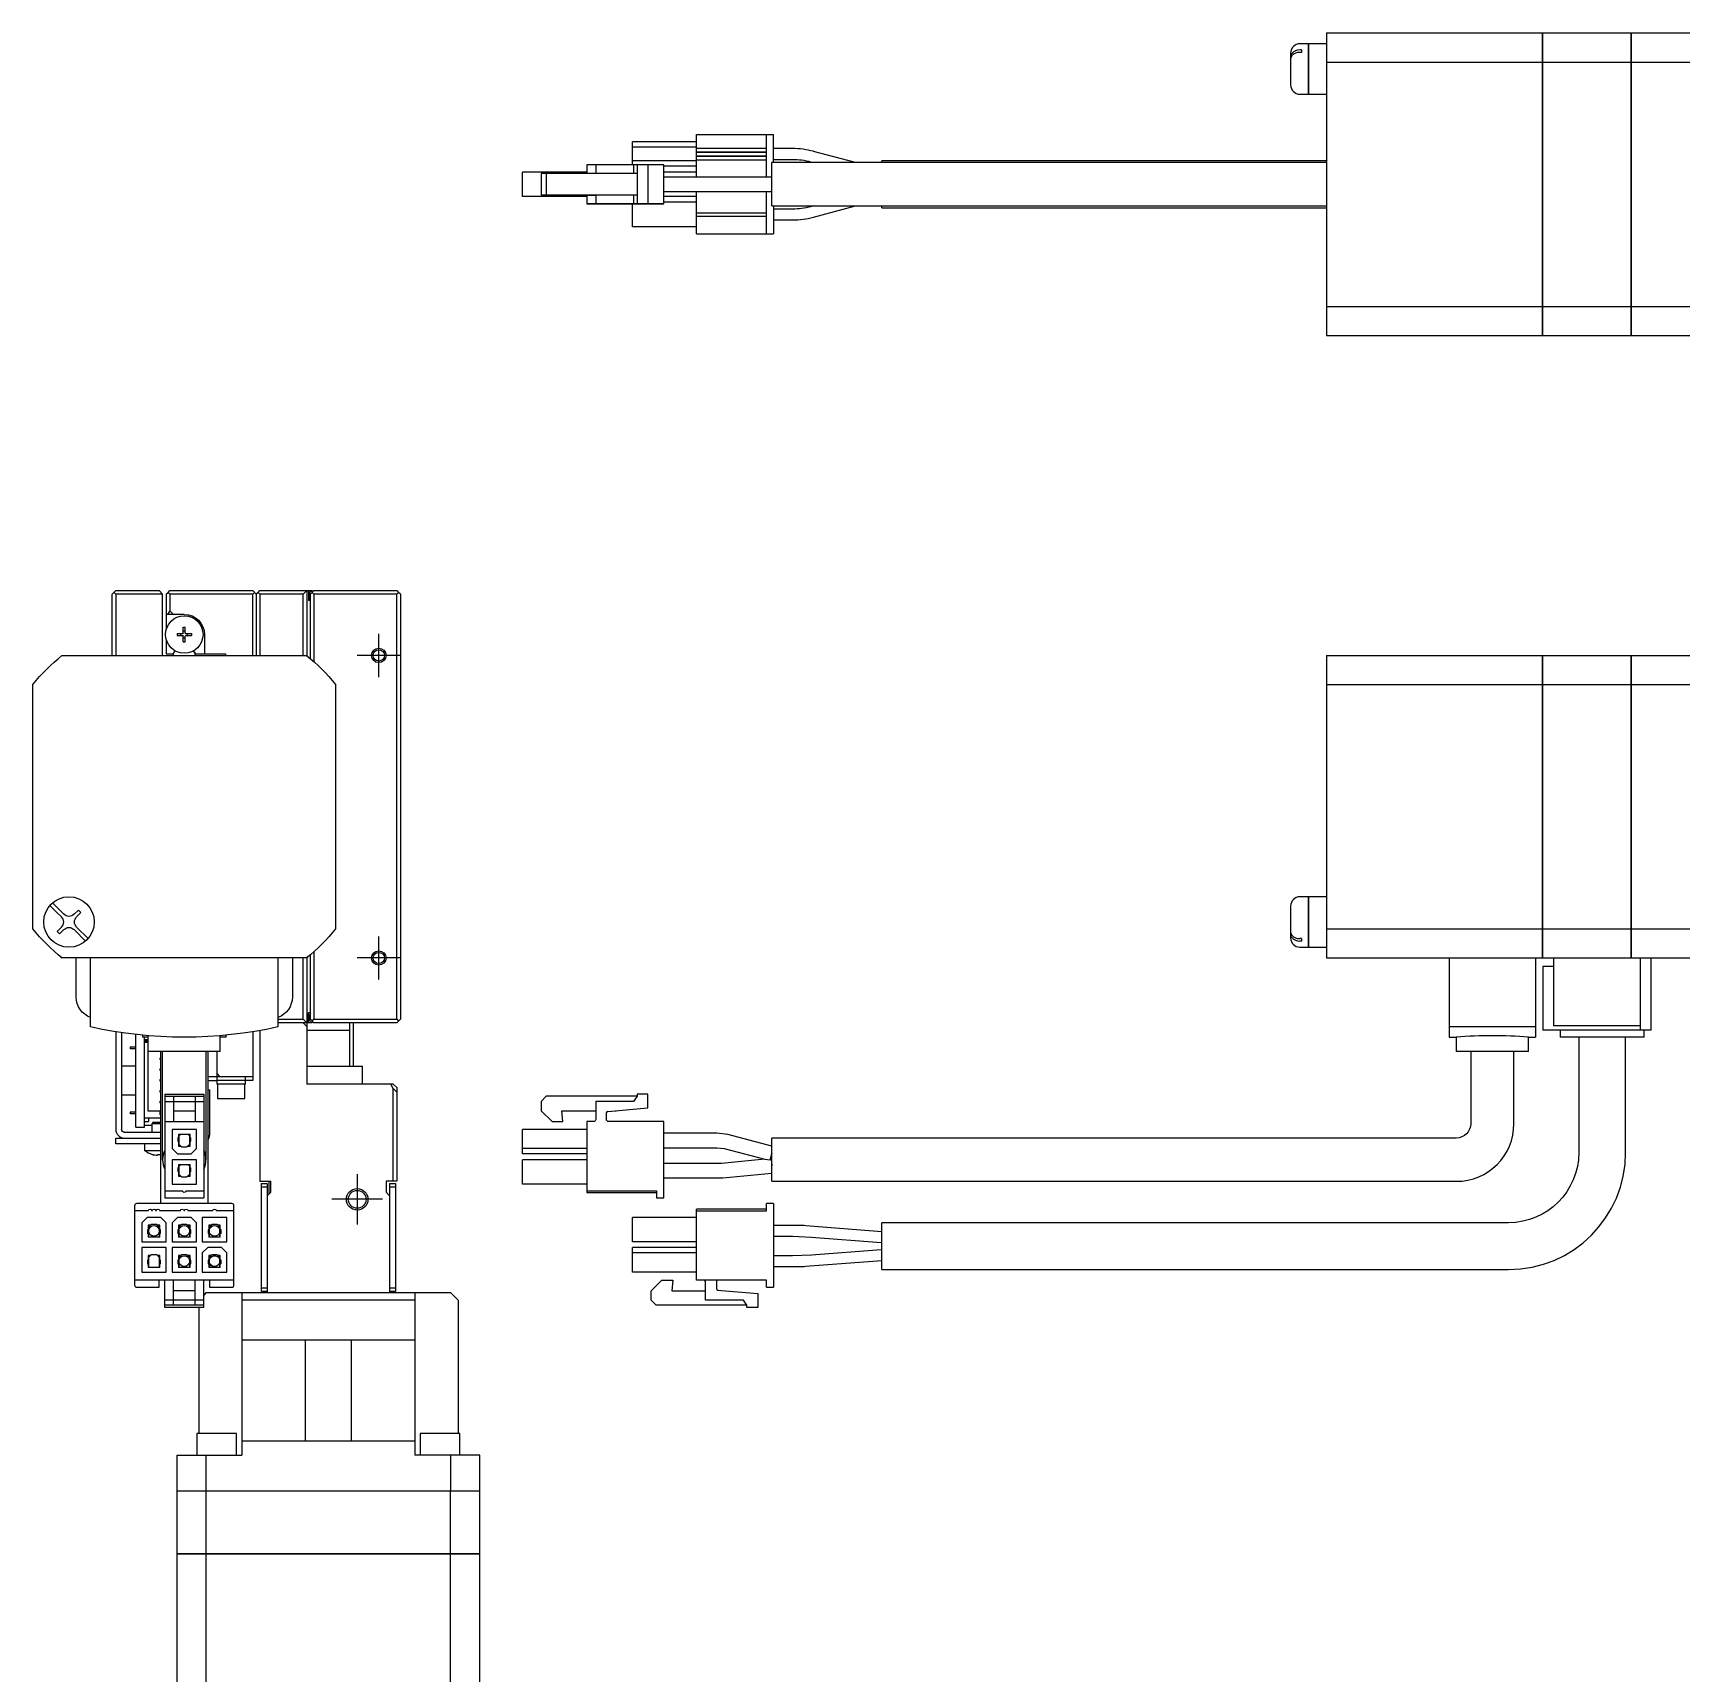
# Model space of a CAD drawing. Extents: x 0 to 840, y -8 to 467.
# Drawn here: x 0 to 228.7, y 238.8 to 466.5 of the extents above; entities that cross this region are included whole.
import ezdxf

# ---------------------------------------------------------------- set-up
doc = ezdxf.new("R2010")
doc.units = 0
doc.header["$LTSCALE"] = 0.5
doc.linetypes.add('CENTER', pattern=[50.8, 31.75, -6.35, 6.35, -6.35])
for name, color, linetype in [('MSM_CENTER', 1, 'CENTER'), ('MSM_CONTINUOUS', 7, 'CONTINUOUS'), ('MSM_NARROW', 5, 'CONTINUOUS')]:
    doc.layers.add(name, color=color, linetype=linetype)

msp = doc.modelspace()

# ---------------------------------------------------------------- linework, layer by layer
at = {"layer": 'MSM_CENTER'}
for p, q in [((48, 377.1), (48, 383.1)), ((51, 380.1), (45, 380.1)), ((48, 335.1), (48, 341.1)), ((51, 338.1), (45, 338.1)), ((45, 308.1), (45, 301.1)), ((48.5, 304.6), (41.5, 304.6))]:
    msp.add_line(p, q, dxfattribs=at)
at = {"layer": 'MSM_CONTINUOUS'}
for p, q in [((177, 465), (175.85, 465)), ((177, 465), (177, 458)), ((177.05, 464.95), (177, 464.95)), ((177.05, 465), (177.05, 458)), ((179.55, 465), (177.05, 465)), ((179.55, 466.5), (179.55, 424.5)), ((179.55, 466.5), (209.5, 466.5)), ((209.5, 424.5), (209.5, 466.5)), ((209.5, 466.45), (209.55, 466.45)), ((209.55, 424.5), (209.55, 466.5)), ((209.55, 466.5), (221.8, 466.5)), ((221.8, 424.5), (221.8, 466.5)), ((221.8, 466.45), (221.85, 466.45)), ((221.85, 424.5), (221.85, 466.5)), ((221.85, 466.5), (245.8, 466.5)), ((174.55, 463.7), (174.55, 459.3)), ((176.05, 464.15), (175.85, 464.15)), ((176.05, 463.79), (175.85, 463.79)), ((176.05, 464.15), (176.05, 463.79)), ((179.55, 462.47), (209.5, 462.47)), ((209.5, 462.22), (209.55, 462.22)), ((209.55, 462.47), (221.8, 462.47)), ((221.8, 462.22), (221.85, 462.22)), ((221.85, 462.47), (245.8, 462.47)), ((175.85, 458), (177, 458)), ((177, 458.05), (177.05, 458.05)), ((177.05, 458), (179.55, 458)), ((83.2, 448.2), (83.2, 451.4)), ((92.1, 451.4), (83.2, 451.4)), ((92.1, 450.65), (83.2, 450.65)), ((92.1, 446.5), (92.1, 452.4)), ((92.1, 452.4), (102.8, 452.4)), ((101.8, 446.5), (101.8, 452.4)), ((102.8, 448.5), (102.8, 452.4)), ((92.1, 448.75), (83.2, 448.75)), ((92.1, 450.5), (101.8, 450.5)), ((92.1, 450), (101.8, 450)), ((92.1, 449.95), (101.8, 449.95)), ((92.1, 449.45), (101.8, 449.45)), ((92.1, 449.4), (101.8, 449.4)), ((92.1, 448.9), (101.8, 448.9)), ((102.55, 442.5), (102.55, 448.5)), ((179.55, 448.5), (102.55, 448.5)), ((105.43, 450.45), (102.8, 450.45)), ((102.8, 448.95), (105.43, 448.95)), ((107.93, 448.62), (108.38, 448.5)), ((114.17, 448.5), (108.31, 450.07)), ((117.8, 448.5), (117.8, 448.75)), ((179.55, 448.75), (117.8, 448.75)), ((67.95, 443.8), (67.95, 447.2)), ((76.85, 447.2), (67.95, 447.2)), ((71.25, 447), (70.55, 447)), ((70.55, 447), (70.55, 444)), ((71.25, 447), (71.25, 444)), ((83.85, 447), (71.25, 447)), ((76.85, 448.2), (76.85, 447)), ((77.8, 448.2), (76.85, 448.2)), ((78.1, 448.2), (77.8, 448.2)), ((78.1, 448.2), (78.1, 447)), ((83.35, 448.2), (78.1, 448.2)), ((83.35, 448.2), (83.35, 447)), ((83.85, 448.2), (83.35, 448.2)), ((85.35, 448.2), (83.85, 448.2)), ((83.85, 448.2), (83.85, 442.8)), ((85.35, 448.2), (85.35, 442.8)), ((87.55, 448.2), (85.35, 448.2)), ((87.55, 442.8), (87.55, 448.2)), ((92.1, 448), (87.55, 448)), ((92.1, 447.2), (87.55, 447.2)), ((94.91, 446.5), (87.55, 446.5)), ((96.17, 446.5), (94.91, 446.5)), ((102.55, 446.5), (96.17, 446.5)), ((76.85, 443.8), (67.95, 443.8)), ((76.85, 443.8), (67.95, 443.8)), ((76.85, 443.8), (67.95, 443.8)), ((71.25, 444), (70.55, 444)), ((70.55, 444), (72.05, 444)), ((83.85, 444), (71.25, 444)), ((72.05, 444), (73.55, 444)), ((73.42, 444), (78.1, 444)), ((73.55, 444), (73.42, 444)), ((76.85, 444), (76.85, 442.8)), ((77.8, 444), (78.1, 444)), ((83.35, 444), (78.1, 444)), ((78.1, 444), (78.1, 442.8)), ((83.85, 444), (83.35, 444)), ((83.35, 444), (83.35, 442.8)), ((87.55, 444.5), (94.91, 444.5)), ((87.55, 444.5), (95.45, 444.5)), ((92.1, 443.8), (87.55, 443.8)), ((92.1, 438.6), (92.1, 444.5)), ((94.91, 444.5), (96.17, 444.5)), ((95.45, 444.5), (95.64, 444.5)), ((95.64, 444.5), (102.55, 444.5)), ((96.17, 444.5), (102.55, 444.5)), ((101.8, 438.6), (101.8, 444.5)), ((77.8, 442.8), (76.85, 442.8)), ((76.85, 442.8), (86.55, 442.8)), ((78.1, 442.8), (77.8, 442.8)), ((83.35, 442.8), (78.1, 442.8)), ((79.6, 442.8), (79.78, 442.8)), ((79.9, 442.8), (79.6, 442.8)), ((79.78, 442.8), (85.35, 442.8)), ((87.55, 442.8), (79.9, 442.8)), ((83.2, 439.6), (83.2, 442.8)), ((83.85, 442.8), (83.35, 442.8)), ((85.35, 442.8), (83.85, 442.8)), ((86.55, 442.8), (87.55, 442.8)), ((92.1, 443), (87.55, 443)), ((92.1, 441.55), (101.8, 441.55)), ((102.55, 442.5), (179.55, 442.5)), ((102.8, 442.5), (102.8, 438.6)), ((105.43, 442.05), (102.8, 442.05)), ((108.38, 442.5), (107.92, 442.38)), ((108.31, 440.93), (114.17, 442.5)), ((117.8, 442.25), (117.8, 442.5)), ((117.8, 442.25), (179.55, 442.25)), ((92.1, 439.6), (83.2, 439.6)), ((92.1, 441.05), (101.8, 441.05)), ((102.8, 440.55), (105.43, 440.55)), ((108.31, 440.93), (108.31, 440.93)), ((92.1, 438.6), (102.8, 438.6)), ((179.55, 428.53), (209.5, 428.53)), ((209.5, 428.79), (209.55, 428.79)), ((209.55, 428.53), (221.8, 428.53)), ((221.8, 428.79), (221.85, 428.79)), ((221.85, 428.53), (245.8, 428.53)), ((179.55, 424.5), (209.5, 424.5)), ((209.5, 424.55), (209.55, 424.55)), ((209.55, 424.5), (221.8, 424.5)), ((221.8, 424.55), (221.85, 424.55)), ((221.85, 424.5), (245.8, 424.5)), ((11, 388.6), (11.5, 389.1)), ((11.5, 389.1), (17.5, 389.1)), ((17.5, 389.1), (18, 388.6)), ((18.75, 388.85), (19, 389.1)), ((19, 389.1), (30.5, 389.1)), ((30.5, 389.1), (31, 388.6)), ((31.25, 388.85), (31.5, 389.1)), ((31.5, 389.1), (38.7, 389.1)), ((38, 389.1), (37.5, 388.6)), ((38, 389.1), (38, 380.1)), ((38.22, 389.1), (38.22, 387.7)), ((39, 389.1), (38.5, 388.6)), ((38.7, 389.1), (38.8, 389)), ((38.7, 389), (38.9, 389)), ((39, 389.1), (50.5, 389.1)), ((50.5, 389.1), (50.75, 388.85)), ((11, 380.1), (11, 388.6)), ((11.5, 388.6), (11.25, 388.85)), ((11.5, 388.6), (11.5, 380.1)), ((18, 388.6), (11.5, 388.6)), ((18, 380.1), (18, 388.6)), ((18.5, 388.6), (18.75, 388.85)), ((18.5, 388.6), (18.5, 383.71)), ((19, 388.6), (18.75, 388.85)), ((19, 388.6), (19, 386.3)), ((30.5, 388.6), (19, 388.6)), ((30.75, 388.85), (30.5, 388.6)), ((30.5, 380.1), (30.5, 388.6)), ((31.25, 388.85), (31, 388.6)), ((31, 388.6), (31, 380.1)), ((31.5, 388.6), (31.25, 388.85)), ((37.5, 388.6), (31.5, 388.6)), ((31.5, 388.6), (31.5, 380.1)), ((37.5, 380.1), (37.5, 388.6)), ((38.5, 387.7), (38.22, 387.7)), ((38.4, 388.7), (38.4, 388)), ((38.5, 379.66), (38.5, 388.6)), ((39, 388.6), (38.75, 388.85)), ((39, 388.6), (39, 379.22)), ((50.5, 388.6), (39, 388.6)), ((50.75, 388.85), (50.5, 388.6)), ((50.5, 329.6), (50.5, 388.6)), ((51, 388.6), (50.75, 388.85)), ((51, 388.6), (51, 329.6)), ((21, 385.8), (18.5, 385.8)), ((19, 386.3), (18.65, 385.8)), ((19.5, 385.8), (19, 386.3)), ((18.5, 382.29), (18.5, 380.3)), ((20, 383.14), (20.79, 383.14)), ((20, 383.14), (20, 382.85)), ((20, 382.85), (20.79, 382.85)), ((20.53, 382.85), (20.53, 383.14)), ((20.85, 384), (21.14, 384)), ((20.85, 383.2), (20.85, 384)), ((21.14, 383.47), (20.85, 383.47)), ((20.85, 382), (20.85, 382.79)), ((20.85, 382.53), (21.14, 382.53)), ((20.85, 382), (21.14, 382)), ((21.14, 383.2), (21.14, 384)), ((21.14, 382), (21.14, 382.79)), ((21.2, 383.14), (22, 383.14)), ((21.2, 382.85), (22, 382.85)), ((21.47, 382.85), (21.47, 383.14)), ((22, 383.14), (22, 382.85)), ((23.8, 383), (23.8, 380.3)), ((4, 380.1), (3.87, 379.97)), ((4.03, 380.1), (37.97, 380.1)), ((18.5, 380.3), (19.45, 380.3)), ((19.45, 380.3), (19.62, 380.6)), ((22.38, 380.6), (22.55, 380.3)), ((22.55, 380.3), (26.7, 380.3)), ((26.7, 380.3), (26.7, 380.1)), ((38.13, 379.97), (38, 380.1)), ((179.55, 380.1), (179.55, 338.1)), ((179.55, 380.1), (209.5, 380.1)), ((209.5, 338.1), (209.5, 380.1)), ((209.5, 380.05), (209.55, 380.05)), ((209.55, 380.1), (221.8, 380.1)), ((209.55, 338.1), (209.55, 380.1)), ((221.8, 338.1), (221.8, 380.1)), ((221.8, 380.05), (221.85, 380.05)), ((221.85, 380.1), (245.8, 380.1)), ((221.85, 338.1), (221.85, 380.1)), ((0.13, 376.23), (0, 376.1)), ((0, 342.13), (0, 376.07)), ((42, 376.1), (41.87, 376.23)), ((42, 376.07), (42, 342.13)), ((179.55, 376.07), (209.5, 376.07)), ((209.5, 375.81), (209.55, 375.81)), ((209.55, 376.07), (221.8, 376.07)), ((221.8, 375.81), (221.85, 375.81)), ((221.85, 376.07), (245.8, 376.07)), ((2.71, 345.74), (4.29, 344.16)), ((177, 346.6), (175.85, 346.6)), ((177, 346.6), (177, 339.6)), ((177.05, 346.55), (177, 346.55)), ((177.05, 346.6), (177.05, 339.6)), ((179.55, 346.6), (177.05, 346.6)), ((3.28, 344.47), (2.35, 345.39)), ((3.94, 343.81), (3.28, 344.47)), ((5.71, 344.16), (6.31, 344.76)), ((6.66, 344.41), (6.06, 343.81)), ((6.31, 344.76), (6.66, 344.41)), ((174.55, 345.3), (174.55, 340.9)), ((0, 342.1), (0.13, 341.97)), ((3.34, 341.79), (3.94, 342.39)), ((3.69, 341.44), (3.34, 341.79)), ((4.29, 342.04), (3.69, 341.44)), ((7.29, 340.45), (5.71, 342.04)), ((6.06, 342.39), (7.65, 340.81)), ((41.87, 341.97), (42, 342.1)), ((179.55, 342.13), (209.5, 342.13)), ((209.5, 342.39), (209.55, 342.39)), ((209.55, 342.13), (221.8, 342.13)), ((221.8, 342.39), (221.85, 342.39)), ((221.85, 342.13), (245.8, 342.13)), ((38.5, 329.6), (38.5, 338.54)), ((39, 338.97), (39, 329.6)), ((176.05, 340.81), (175.85, 340.81)), ((176.05, 340.45), (175.85, 340.45)), ((175.85, 339.6), (177, 339.6)), ((176.05, 340.81), (176.05, 340.45)), ((177, 339.65), (177.05, 339.65)), ((177.05, 339.6), (179.55, 339.6)), ((3.87, 338.23), (4, 338.1)), ((37.97, 338.1), (4.03, 338.1)), ((6, 332.68), (6, 338.1)), ((8, 328.53), (8, 338.1)), ((34, 338.1), (34, 328.53)), ((36, 338.1), (36, 332.68)), ((37.5, 329.6), (37.5, 338.1)), ((38, 338.1), (38.13, 338.23)), ((38, 338.1), (38, 320.6)), ((179.55, 338.1), (209.5, 338.1)), ((196.55, 338.1), (196.55, 327.1)), ((208.55, 338.1), (208.55, 327.1)), ((209.5, 338.15), (209.55, 338.15)), ((209.55, 338.1), (245.8, 338.1)), ((211.05, 336.9), (209.55, 336.9)), ((209.55, 336.9), (209.55, 328.1)), ((211.05, 338.1), (211.05, 328.7)), ((221.8, 338.15), (221.85, 338.15)), ((223.05, 338.1), (223.05, 328.1)), ((224.55, 338.1), (224.55, 328.1)), ((34, 329.6), (37.5, 329.6)), ((37.5, 329.6), (38, 329.1)), ((38.5, 330.5), (38.22, 330.5)), ((38.22, 329.1), (38.22, 330.5)), ((38.4, 330.2), (38.4, 329.5)), ((38.5, 329.6), (39, 329.1)), ((38.75, 329.35), (39, 329.6)), ((39, 329.6), (50.5, 329.6)), ((50.5, 329.6), (50.75, 329.35)), ((50.75, 329.35), (51, 329.6)), ((11.5, 327.86), (11.5, 314.3)), ((12.3, 327.74), (12.3, 314.3)), ((14.3, 314.6), (14.3, 327.48)), ((15.18, 327.39), (15.18, 327.1)), ((16, 327.1), (15.18, 327.1)), ((15.5, 314.6), (15.5, 327.1)), ((16, 316.85), (16, 327.31)), ((26, 325.1), (26, 327.31)), ((26.82, 327.1), (26, 327.1)), ((26.82, 327.1), (26.82, 327.39)), ((30.5, 327.86), (30.5, 321.1)), ((31.5, 328.03), (31.5, 307.1)), ((38.7, 329.1), (34, 329.1)), ((37.5, 329.1), (38, 328.6)), ((38, 328.1), (44, 328.1)), ((38.8, 329.2), (38.7, 329.1)), ((38.9, 329.2), (38.7, 329.2)), ((50.5, 329.1), (39, 329.1)), ((44, 323.1), (44, 329.1)), ((44.5, 323.1), (44.5, 329.1)), ((50.75, 329.35), (50.5, 329.1)), ((208.55, 328.53), (196.55, 328.53)), ((196.55, 327.1), (197.55, 327.1)), ((197.55, 327.1), (197.55, 325.1)), ((207.55, 327.1), (208.55, 327.1)), ((207.55, 325.1), (207.55, 327.1)), ((224.55, 328.1), (209.55, 328.1)), ((223.05, 328.7), (211.05, 328.7)), ((211.98, 328.1), (211.98, 327.1)), ((223.62, 327.1), (211.98, 327.1)), ((214.55, 327.1), (214.55, 311.1)), ((221.05, 311.1), (221.05, 327.1)), ((223.62, 327.1), (223.62, 328.1)), ((14.3, 325.72), (13.5, 325.72)), ((13.5, 325.72), (13.5, 325.47)), ((14.3, 325.47), (13.5, 325.47)), ((15.5, 326.8), (16, 326.8)), ((15.5, 326.58), (16, 326.58)), ((16, 326.35), (15.5, 326.35)), ((26, 325.1), (16, 325.1)), ((17.75, 304), (17.75, 325.1)), ((18, 310.1), (18, 325.1)), ((24, 325.1), (24, 310.1)), ((24.25, 325.1), (24.25, 304)), ((25.5, 325.1), (25.5, 320.6)), ((207.55, 325.1), (197.55, 325.1)), ((199.55, 325.1), (199.55, 315.1)), ((205.55, 315.1), (205.55, 325.1)), ((14.3, 323.1), (12.3, 323.1)), ((38, 323.1), (45.75, 323.1)), ((45.75, 320.6), (45.75, 323.1)), ((30.5, 321.6), (24.25, 321.6)), ((24.25, 321.1), (25.5, 321.1)), ((26, 321.6), (25.5, 322.1)), ((29.5, 321.1), (25.5, 321.1)), ((29.5, 320.6), (25.5, 320.6)), ((25.6, 320.6), (25.6, 318.6)), ((29.4, 318.6), (29.4, 320.6)), ((29.5, 320.6), (29.5, 321.6)), ((30.5, 321.1), (29.5, 321.1)), ((50, 320.6), (38, 320.6)), ((50, 319.99), (49.69, 320.6)), ((50, 320.6), (50.5, 320.1)), ((12.3, 319.1), (14.3, 319.1)), ((18.3, 319.2), (23.7, 319.2)), ((18.3, 319.2), (18.3, 304.8)), ((18.3, 318.9), (23.7, 318.9)), ((18.3, 318.2), (23.7, 318.2)), ((19.5, 318.9), (19.5, 315.4)), ((22.5, 318.9), (22.5, 315.4)), ((23.7, 319.2), (23.7, 304.8)), ((24.25, 319.8), (24.5, 319.8)), ((24.5, 319.8), (24.5, 313.5)), ((25.6, 318.6), (29.4, 318.6)), ((50, 307.1), (50, 319.99)), ((50.5, 319.49), (50, 319.99)), ((50.5, 320.1), (50.5, 307.1)), ((71.25, 318.9), (70.55, 318.2)), ((70.55, 318.2), (70.55, 316.9)), ((83.85, 318.9), (71.25, 318.9)), ((78.1, 318.2), (78.1, 315.7)), ((83.35, 318.2), (78.1, 318.2)), ((83.85, 318.9), (83.35, 318.2)), ((83.85, 319.2), (83.85, 318.9)), ((85.35, 319.2), (83.85, 319.2)), ((85.35, 317.29), (85.35, 319.2)), ((13.5, 316.72), (13.5, 316.47)), ((14.3, 316.72), (13.5, 316.72)), ((14.3, 316.47), (13.5, 316.47)), ((17.75, 315.85), (15.5, 315.85)), ((17.65, 316.85), (16, 316.85)), ((16.05, 315.85), (16.05, 315.39)), ((17.65, 316.35), (17.65, 316.85)), ((17.75, 316.35), (17.65, 316.35)), ((19.5, 316.9), (22.5, 316.9)), ((70.55, 316.9), (72.05, 315.4)), ((70.55, 316.9), (72.05, 315.4)), ((73.42, 316.9), (78.1, 316.9)), ((73.55, 315.4), (73.42, 316.9)), ((73.42, 316.9), (78.1, 316.9)), ((79.6, 315.7), (79.6, 316.6)), ((79.78, 316.8), (85.35, 317.29)), ((79.78, 316.8), (85.35, 317.29)), ((79.78, 316.8), (80.93, 316.9)), ((79.78, 316.8), (80.93, 316.9)), ((80.93, 316.9), (80.93, 316.9)), ((12.7, 313.9), (17.75, 313.9)), ((14.3, 314.6), (15.5, 314.6)), ((15.5, 315.39), (16.05, 315.39)), ((16.5, 314.85), (15.5, 314.85)), ((16.7, 315.3), (16.5, 315.1)), ((17.75, 315.1), (16.5, 315.1)), ((16.5, 315.1), (16.5, 313.9)), ((16.7, 315.3), (17.75, 315.3)), ((18.3, 315.4), (23.7, 315.4)), ((22.7, 314.3), (19.3, 314.3)), ((19.3, 314.3), (19.3, 311.65)), ((20.2, 313.65), (20.2, 313.15)), ((20.2, 313.65), (21.8, 313.65)), ((20.25, 313.65), (20.25, 312.27)), ((21.75, 312.27), (21.75, 313.65)), ((21.8, 313.15), (21.8, 313.65)), ((22.7, 311.65), (22.7, 314.3)), ((67.95, 310.9), (67.95, 314.3)), ((76.85, 314.3), (67.95, 314.3)), ((72.05, 315.4), (73.55, 315.4)), ((72.05, 315.4), (73.55, 315.4)), ((77.8, 315.4), (76.85, 315.4)), ((76.85, 315.4), (76.85, 305.8)), ((87.55, 315.4), (79.9, 315.4)), ((87.55, 304.8), (87.55, 315.4)), ((94.91, 313.77), (87.55, 313.77)), ((96.42, 313.58), (94.91, 313.77)), ((102.55, 311.98), (96.42, 313.58)), ((11.5, 312.3), (11.5, 313.1)), ((11.5, 313.1), (17.75, 313.1)), ((17.75, 312.3), (11.5, 312.3)), ((15.5, 312.3), (15.5, 311.4)), ((15.5, 311.4), (17.75, 311.4)), ((19.3, 311.65), (20.05, 310.9)), ((20.25, 313.15), (20.1, 313.15)), ((20.1, 313.15), (20.1, 312.65)), ((20.1, 312.65), (20.25, 312.65)), ((20.2, 312.65), (20.2, 312)), ((20.2, 312), (20.52, 312)), ((20.25, 312.27), (20.62, 311.9)), ((20.62, 311.9), (21.37, 311.9)), ((21.37, 311.9), (21.75, 312.27)), ((21.47, 312), (21.8, 312)), ((21.75, 313.15), (21.9, 313.15)), ((21.75, 312.65), (21.9, 312.65)), ((21.8, 312), (21.8, 312.65)), ((21.9, 312.65), (21.9, 313.15)), ((21.95, 310.9), (22.7, 311.65)), ((76.85, 311.65), (67.95, 311.65)), ((87.55, 311.77), (94.91, 311.77)), ((94.91, 311.77), (95.92, 311.64)), ((95.92, 311.64), (101.6, 310.16)), ((102.55, 307.1), (102.55, 313.1)), ((197.55, 313.1), (102.55, 313.1)), ((16.55, 310.84), (16.57, 310.84)), ((17.3, 310.84), (17.7, 310.84)), ((17.3, 310.71), (17.3, 310.84)), ((17.7, 310.84), (17.7, 310.71)), ((22.7, 310.1), (19.3, 310.1)), ((19.3, 310.1), (19.3, 306.7)), ((20.05, 310.9), (21.95, 310.9)), ((20.25, 308.95), (20.1, 308.95)), ((20.1, 308.95), (20.1, 308.45)), ((20.2, 309.45), (21.8, 309.45)), ((20.2, 309.45), (20.2, 308.95)), ((20.25, 309.45), (20.25, 308.07)), ((21.75, 308.07), (21.75, 309.45)), ((21.75, 308.95), (21.9, 308.95)), ((21.8, 308.95), (21.8, 309.45)), ((21.9, 308.45), (21.9, 308.95)), ((22.7, 306.7), (22.7, 310.1)), ((76.85, 310.9), (67.95, 310.9)), ((76.85, 310.9), (67.95, 310.9)), ((76.85, 310.1), (67.95, 310.1)), ((67.95, 306.7), (67.95, 310.1)), ((95.45, 309.57), (87.55, 309.57)), ((95.55, 309.58), (95.45, 309.57)), ((101.6, 310.16), (95.55, 309.58)), ((101.6, 310.16), (102.33, 310.1)), ((102.55, 310.95), (102.33, 310.1)), ((102.36, 310.24), (102.33, 310.1)), ((102.33, 310.1), (102.36, 310.24)), ((102.36, 310.24), (102.55, 310.95)), ((102.45, 310.24), (102.36, 310.24)), ((102.45, 310.24), (102.55, 309.25)), ((19.3, 306.7), (22.7, 306.7)), ((20.1, 308.45), (20.25, 308.45)), ((20.2, 308.45), (20.2, 307.8)), ((20.2, 307.8), (20.52, 307.8)), ((20.25, 308.07), (20.62, 307.7)), ((20.62, 307.7), (21.37, 307.7)), ((21.37, 307.7), (21.75, 308.07)), ((21.47, 307.8), (21.8, 307.8)), ((21.75, 308.45), (21.9, 308.45)), ((21.8, 307.8), (21.8, 308.45)), ((31.5, 307.1), (33, 307.1)), ((31.7, 306.8), (32.5, 306.8)), ((31.7, 291.8), (31.7, 306.8)), ((32.5, 306.8), (32.5, 291.6)), ((32.75, 307.1), (32.75, 305.35)), ((33, 305.6), (33, 307.1)), ((50.5, 307.1), (49, 307.1)), ((49, 307.1), (49, 305.6)), ((49.5, 306.8), (50.3, 306.8)), ((49.5, 306.8), (49.5, 291.6)), ((50.3, 306.8), (50.3, 291.8)), ((76.85, 306.7), (67.95, 306.7)), ((76.85, 306.7), (67.95, 306.7)), ((87.55, 307.57), (95.45, 307.57)), ((95.45, 307.57), (95.74, 307.59)), ((95.74, 307.59), (102.55, 308.24)), ((102.55, 307.1), (197.55, 307.1)), ((18.3, 305.8), (20.75, 305.8)), ((18.3, 304.8), (23.7, 304.8)), ((21.25, 305.8), (23.7, 305.8)), ((32.5, 306.3), (31.7, 306.3)), ((33, 305.6), (32.5, 305.1)), ((49.5, 305.1), (49, 305.6)), ((50.3, 306.3), (49.5, 306.3)), ((76.85, 305.8), (86.55, 305.8)), ((76.85, 305.8), (86.55, 305.8)), ((76.85, 305.8), (76.85, 305.55)), ((76.85, 305.55), (86.55, 305.55)), ((86.55, 305.8), (86.55, 304.8)), ((86.55, 304.8), (87.55, 304.8)), ((86.55, 304.8), (87.55, 304.8)), ((14.1, 303.7), (14.1, 292.7)), ((16, 303), (14.1, 303)), ((27.6, 304), (14.4, 304)), ((15.85, 302.1), (15.1, 301.35)), ((17.75, 302.1), (15.85, 302.1)), ((16.55, 303), (16.5, 303)), ((17.1, 303), (17.05, 303)), ((20.47, 303), (17.6, 303)), ((18.5, 301.35), (17.75, 302.1)), ((20.05, 302.1), (19.3, 301.35)), ((21.95, 302.1), (20.05, 302.1)), ((21.02, 303), (20.97, 303)), ((24.95, 303), (21.52, 303)), ((22.7, 301.35), (21.95, 302.1)), ((26.9, 302.1), (23.5, 302.1)), ((23.5, 302.1), (23.5, 298.7)), ((27.9, 303), (25.45, 303)), ((26.9, 298.7), (26.9, 302.1)), ((27.9, 292.7), (27.9, 303.7)), ((83.2, 298.7), (83.2, 302.1)), ((92.1, 302.1), (83.2, 302.1)), ((92.1, 293.4), (92.1, 303.25)), ((101.8, 303.25), (92.1, 303.25)), ((92.1, 303), (101.8, 303)), ((101.8, 303), (101.8, 304)), ((102.8, 304), (101.8, 304)), ((102.8, 304), (102.8, 292.4)), ((15.1, 301.35), (15.1, 298.7)), ((16.05, 300.35), (15.9, 300.35)), ((15.9, 300.35), (15.9, 299.85)), ((15.9, 299.85), (16.05, 299.85)), ((16.32, 301), (16, 301)), ((16, 301), (16, 300.35)), ((16, 299.85), (16, 299.35)), ((16.42, 301.1), (16.05, 300.72)), ((16.05, 300.72), (16.05, 299.35)), ((17.17, 301.1), (16.42, 301.1)), ((17.01, 300.94), (17.46, 300.81)), ((17.55, 300.72), (17.17, 301.1)), ((17.6, 301), (17.27, 301)), ((17.55, 299.35), (17.55, 300.72)), ((17.7, 300.35), (17.55, 300.35)), ((17.7, 299.85), (17.55, 299.85)), ((17.6, 300.35), (17.6, 301)), ((17.6, 299.35), (17.6, 299.85)), ((17.7, 299.85), (17.7, 300.35)), ((18.5, 298.7), (18.5, 301.35)), ((19.3, 301.35), (19.3, 298.7)), ((20.25, 300.35), (20.1, 300.35)), ((20.1, 300.35), (20.1, 299.85)), ((20.1, 299.85), (20.25, 299.85)), ((20.52, 301), (20.2, 301)), ((20.2, 301), (20.2, 300.35)), ((20.2, 299.85), (20.2, 299.35)), ((20.62, 301.1), (20.25, 300.72)), ((20.25, 300.72), (20.25, 299.35)), ((21.37, 301.1), (20.62, 301.1)), ((21.75, 300.72), (21.37, 301.1)), ((21.8, 301), (21.47, 301)), ((21.75, 299.35), (21.75, 300.72)), ((21.9, 300.35), (21.75, 300.35)), ((21.9, 299.85), (21.75, 299.85)), ((21.8, 300.35), (21.8, 301)), ((21.8, 299.35), (21.8, 299.85)), ((21.9, 299.85), (21.9, 300.35)), ((22.7, 298.7), (22.7, 301.35)), ((24.45, 300.35), (24.3, 300.35)), ((24.3, 300.35), (24.3, 299.85)), ((24.3, 299.85), (24.45, 299.85)), ((24.72, 301), (24.4, 301)), ((24.4, 301), (24.4, 300.35)), ((24.4, 299.85), (24.4, 299.35)), ((24.82, 301.1), (24.45, 300.72)), ((24.45, 300.72), (24.45, 299.35)), ((24.99, 300.94), (24.54, 300.81)), ((25.57, 301.1), (24.82, 301.1)), ((25.95, 300.72), (25.57, 301.1)), ((26, 301), (25.67, 301)), ((25.95, 299.35), (25.95, 300.72)), ((26.1, 300.35), (25.95, 300.35)), ((26.1, 299.85), (25.95, 299.85)), ((26, 300.35), (26, 301)), ((26, 299.35), (26, 299.85)), ((26.1, 299.85), (26.1, 300.35)), ((106.4, 300.97), (102.8, 300.97)), ((117.8, 300.1), (107.25, 300.94)), ((117.8, 294.85), (117.8, 301.35)), ((204.8, 301.35), (117.8, 301.35)), ((15.1, 298.7), (18.5, 298.7)), ((15.1, 297.9), (15.1, 294.5)), ((18.5, 297.9), (15.1, 297.9)), ((17.6, 299.35), (16, 299.35)), ((17.11, 299.35), (16.59, 299.51)), ((18.5, 294.5), (18.5, 297.9)), ((19.3, 298.7), (22.7, 298.7)), ((19.3, 297.9), (19.3, 294.5)), ((22.7, 297.9), (19.3, 297.9)), ((21.8, 299.35), (20.2, 299.35)), ((20.25, 299.35), (20.25, 299.43)), ((21.75, 299.35), (21.75, 299.43)), ((22.7, 294.5), (22.7, 297.9)), ((23.5, 298.7), (26.9, 298.7)), ((24.25, 297.9), (23.5, 297.15)), ((26.15, 297.9), (24.25, 297.9)), ((26, 299.35), (24.4, 299.35)), ((24.89, 299.35), (25.41, 299.51)), ((26.9, 297.15), (26.15, 297.9)), ((92.1, 298.7), (83.2, 298.7)), ((83.2, 294.5), (83.2, 297.9)), ((92.1, 297.9), (83.2, 297.9)), ((102.8, 299.47), (105.43, 299.47)), ((105.43, 299.47), (108.06, 299.37)), ((108.06, 299.37), (117.74, 298.6)), ((117.74, 297.6), (108.06, 296.87)), ((16.05, 296.15), (15.9, 296.15)), ((15.9, 296.15), (15.9, 295.65)), ((15.9, 295.65), (16.05, 295.65)), ((16.32, 296.8), (16, 296.8)), ((16, 296.8), (16, 296.15)), ((16, 295.65), (16, 295.15)), ((17.6, 295.15), (16, 295.15)), ((16.42, 296.9), (16.05, 296.52)), ((16.05, 296.52), (16.05, 295.15)), ((17.17, 296.9), (16.42, 296.9)), ((17.55, 296.52), (17.17, 296.9)), ((17.6, 296.8), (17.27, 296.8)), ((17.55, 295.15), (17.55, 296.52)), ((17.7, 296.15), (17.55, 296.15)), ((17.7, 295.65), (17.55, 295.65)), ((17.6, 296.15), (17.6, 296.8)), ((17.6, 295.15), (17.6, 295.65)), ((17.7, 295.65), (17.7, 296.15)), ((20.25, 296.15), (20.1, 296.15)), ((20.1, 296.15), (20.1, 295.65)), ((20.1, 295.65), (20.25, 295.65)), ((20.52, 296.8), (20.2, 296.8)), ((20.2, 296.8), (20.2, 296.15)), ((20.2, 295.65), (20.2, 295.15)), ((21.8, 295.15), (20.2, 295.15)), ((20.62, 296.9), (20.25, 296.52)), ((20.25, 296.52), (20.25, 295.15)), ((21.37, 296.9), (20.62, 296.9)), ((21.75, 296.52), (21.37, 296.9)), ((21.8, 296.8), (21.47, 296.8)), ((21.75, 295.15), (21.75, 296.52)), ((21.9, 296.15), (21.75, 296.15)), ((21.9, 295.65), (21.75, 295.65)), ((21.8, 296.15), (21.8, 296.8)), ((21.8, 295.15), (21.8, 295.65)), ((21.9, 295.65), (21.9, 296.15)), ((23.5, 297.15), (23.5, 294.5)), ((24.45, 296.15), (24.3, 296.15)), ((24.3, 296.15), (24.3, 295.65)), ((24.3, 295.65), (24.45, 295.65)), ((24.72, 296.8), (24.4, 296.8)), ((24.4, 296.8), (24.4, 296.15)), ((24.4, 295.65), (24.4, 295.15)), ((26, 295.15), (24.4, 295.15)), ((24.82, 296.9), (24.45, 296.52)), ((24.45, 296.52), (24.45, 295.15)), ((24.45, 295.46), (25, 295.3)), ((25.57, 296.9), (24.82, 296.9)), ((25.4, 296.75), (24.86, 296.9)), ((25.95, 296.52), (25.57, 296.9)), ((26, 296.8), (25.67, 296.8)), ((25.95, 295.15), (25.95, 296.52)), ((26.1, 296.15), (25.95, 296.15)), ((26.1, 295.65), (25.95, 295.65)), ((26, 296.15), (26, 296.8)), ((26, 295.15), (26, 295.65)), ((26.1, 295.65), (26.1, 296.15)), ((26.9, 294.5), (26.9, 297.15)), ((92.1, 297.15), (83.2, 297.15)), ((105.43, 296.77), (102.8, 296.77)), ((102.8, 295.27), (106.42, 295.27)), ((108.06, 296.87), (105.43, 296.77)), ((107.23, 295.3), (117.8, 296.1)), ((27.9, 293.4), (14.1, 293.4)), ((15.1, 294.5), (18.5, 294.5)), ((17.5, 292.4), (17.5, 293.4)), ((18.3, 289.6), (18.3, 293.4)), ((19.3, 294.5), (22.7, 294.5)), ((19.5, 289.9), (19.5, 293.4)), ((22.5, 289.9), (22.5, 293.4)), ((23.5, 294.5), (26.9, 294.5)), ((23.7, 289.6), (23.7, 293.4)), ((24.5, 293.4), (24.5, 292.4)), ((92.1, 294.5), (83.2, 294.5)), ((85.8, 291.9), (87.3, 293.4)), ((87.3, 293.4), (88.8, 293.4)), ((88.8, 293.4), (88.67, 291.9)), ((101.8, 293.4), (92.1, 293.4)), ((93.35, 290.6), (93.35, 293.1)), ((94.85, 293.1), (94.85, 292.2)), ((101.8, 292.4), (101.8, 293.4)), ((117.8, 294.85), (204.8, 294.85)), ((14.4, 292.4), (17.5, 292.4)), ((23.7, 290.6), (18.3, 290.6)), ((22.5, 291.9), (19.5, 291.9)), ((24, 291.6), (23.7, 291.3)), ((58, 291.6), (24, 291.6)), ((24.5, 292.4), (27.6, 292.4)), ((29, 291.6), (29, 269.1)), ((53, 290.6), (29, 290.6)), ((31.7, 292.3), (32.5, 292.3)), ((32.5, 291.8), (31.7, 291.8)), ((49.5, 292.3), (50.3, 292.3)), ((50.3, 291.8), (49.5, 291.8)), ((53, 291.6), (53, 269.1)), ((59, 290.6), (58, 291.6)), ((59, 290.6), (59, 272.1)), ((85.8, 290.6), (85.8, 291.9)), ((86.5, 289.9), (85.8, 290.6)), ((88.67, 291.9), (93.35, 291.9)), ((98.6, 290.6), (93.35, 290.6)), ((95.03, 292), (100.6, 291.51)), ((99.1, 289.9), (98.6, 290.6)), ((100.6, 291.51), (100.6, 289.6)), ((101.8, 292.4), (102.8, 292.4)), ((23.7, 289.9), (18.3, 289.9)), ((23.7, 289.6), (18.3, 289.6)), ((23, 289.6), (23, 272.1)), ((99.1, 289.9), (86.5, 289.9)), ((99.1, 289.6), (99.1, 289.9)), ((100.6, 289.6), (99.1, 289.6)), ((29, 285.1), (53, 285.1)), ((37.79, 285.1), (37.79, 271.1)), ((44.21, 271.1), (44.21, 285.1)), ((28.25, 272.1), (22.75, 272.1)), ((22.75, 272.1), (22.75, 269.1)), ((28.25, 269.1), (28.25, 272.1)), ((29, 271.1), (53, 271.1)), ((59.25, 272.1), (53.75, 272.1)), ((53.75, 272.1), (53.75, 269.1)), ((59.25, 269.1), (59.25, 272.1)), ((20, 255.4), (20, 269.1)), ((20, 269.1), (29, 269.1)), ((24, 269.1), (24, 264.1)), ((62, 269.1), (53, 269.1)), ((58, 264.1), (58, 269.1)), ((62, 255.4), (62, 269.1)), ((62, 264.1), (20, 264.1)), ((24.03, 255.4), (24.03, 264.1)), ((57.97, 255.4), (57.97, 264.1)), ((62, 255.4), (20, 255.4)), ((20, 231.4), (20, 255.35)), ((62, 255.35), (20, 255.35)), ((20.05, 255.35), (20.05, 255.4)), ((24.03, 231.4), (24.03, 255.35)), ((24.29, 255.35), (24.29, 255.4)), ((57.71, 255.35), (57.71, 255.4)), ((57.97, 231.4), (57.97, 255.35)), ((61.95, 255.35), (61.95, 255.4)), ((62, 231.4), (62, 255.35))]:
    msp.add_line(p, q, dxfattribs=at)
for centre, radius in [((21, 383), 2.6), ((48, 380.1), 0.783), ((5, 343.1), 3.5), ((48, 338.1), 0.783), ((45, 304.6), 1.23), ((16.8, 300.22), 0.75), ((21, 300.22), 0.75), ((25.2, 300.22), 0.75), ((21, 296.02), 0.75), ((25.2, 296.02), 0.75)]:
    msp.add_circle(centre, radius, dxfattribs=at)
for centre, radius, start, end in [((175.85, 463.7), 1.3, 90, 180), ((175.3, 463.2), 0.751, 141.1045, 178.2319), ((175.3, 462.85), 0.754, 138.1061, 174.1834), ((175.77, 462.74), 1.41, 87.1822, 138.6257), ((175.76, 462.41), 1.39, 86.96, 137.1801), ((175.85, 459.3), 1.3, 180, 270), ((105.43, 439.3), 11.15, 75.0015, 90.0068), ((105.43, 451.7), 11.15, 269.9911, 285.0006), ((38.7, 388.7), 0.3, 90, 180), ((38.7, 388), 0.3, 180, 228.1897), ((21, 379.8), 1.59, 143.8028, 169.107), ((21, 379.8), 1.59, 10.893, 36.1972), ((175.85, 345.3), 1.3, 90, 180), ((175.3, 341.75), 0.754, 185.8166, 221.8939), ((175.3, 341.4), 0.751, 181.7681, 218.8955), ((175.85, 340.9), 1.3, 180, 270), ((175.77, 341.86), 1.41, 221.3743, 272.8178), ((175.76, 342.19), 1.39, 222.8199, 273.04), ((38.7, 330.2), 0.3, 131.8103, 180), ((38.7, 329.5), 0.3, 180, 270), ((202.55, 267.31), 60, 85.2198, 94.7802), ((79.8, 316.6), 0.2, 95, 180), ((79.8, 316.6), 0.2, 95, 180), ((12.7, 314.3), 1.2, 180, 270), ((23.3, 313.5), 1.2, 322.3415, 0), ((197.55, 315.1), 8, 270, 360), ((17.5, 313.9), 3.2, 231.3178, 252.73), ((21, 310.1), 3, 154.1588, 205.8426), ((21, 310.1), 3, 334.1588, 25.8426), ((204.8, 311.1), 16.25, 270, 0), ((17.5, 313.9), 3.19, 253.0947, 266.4096), ((17.5, 313.9), 3.19, 273.5904, 274.4896), ((14.4, 303.7), 0.3, 90, 180), ((27.6, 303.7), 0.3, 0, 90), ((106.4, 290.22), 10.75, 85.452, 90), ((117.74, 298.67), 0.0731, 268.3257, 322.2314), ((117.74, 297.52), 0.0727, 40.7405, 90.7821), ((106.42, 306.02), 10.75, 270, 274.2892), ((93.05, 293.1), 0.3, 0, 90), ((95.15, 293.1), 0.3, 90, 180), ((14.4, 292.7), 0.3, 180, 270), ((27.6, 292.7), 0.3, 270, 0), ((95.05, 292.2), 0.2, 180, 265)]:
    msp.add_arc(centre, radius, start, end, dxfattribs=at)
at = {"layer": 'MSM_CONTINUOUS', "extrusion": (0, 0, -1)}
for centre, radius, start, end in [((-105.43, 439.3), 9.65, 89.9899, 104.9986), ((-105.43, 451.71), 9.65, 255.0035, 270.008), ((-21, 383), 2.8, 90, 180), ((-20.79, 383.2), 0.06, 180, 270), ((-20.79, 382.79), 0.06, 90, 180), ((-21.2, 383.2), 0.06, 270, 0), ((-21.2, 382.79), 0.06, 0, 90), ((-21, 359.1), 27, 38.9424, 51.0576), ((-21.11, 379.68), 1.75, 31.3783, 37.006), ((-20.88, 379.68), 1.75, 142.994, 148.6217), ((-21, 359.1), 27, 128.9424, 141.0576), ((-3.23, 343.1), 1, 135, 225), ((-5, 344.87), 1, 225, 315), ((-6.77, 343.1), 1, 315, 45), ((-21, 359.1), 27, 308.9424, 321.0576), ((-5, 341.33), 1, 45, 135), ((-21, 359.1), 27, 218.9424, 231.0576), ((-9, 332.68), 3, 289.4712, 0), ((-33, 332.68), 3, 180, 250.5288), ((-21, 387.1), 60, 257.4867, 282.5133), ((-17.9, 324.1), 0.25, 306.8699, 53.1301), ((-17.9, 322.6), 0.25, 306.8699, 53.1301), ((-17.9, 321.1), 0.25, 306.8699, 53.1301), ((-17.9, 319.6), 0.25, 306.8699, 53.1301), ((-17.9, 318.1), 0.25, 306.8699, 53.1301), ((-77.8, 315.7), 0.3, 180, 270), ((-79.8, 316.6), 0.2, 0, 85), ((-79.9, 315.7), 0.3, 270, 0), ((-12.7, 314.3), 0.4, 270, 0), ((-21, 312.77), 1, 41.4089, 61.0443), ((-21, 312.77), 1, 118.9543, 138.5897), ((-197.55, 315.1), 2, 180, 270), ((-204.8, 311.1), 9.75, 180, 270), ((-21, 308.57), 1, 41.4089, 61.0443), ((-21, 308.57), 1, 118.9543, 138.5897), ((-21, 305.8), 0.25, 179.9993, 359.9993), ((-16.25, 303), 0.25, 0, 180), ((-16.8, 303), 0.25, 0, 180), ((-17.35, 303), 0.25, 0, 180), ((-20.72, 303), 0.25, 0, 180), ((-21.27, 303), 0.25, 0, 180), ((-25.2, 303), 0.25, 0, 180)]:
    msp.add_arc(centre, radius, start, end, dxfattribs=at)
at = {"layer": 'MSM_NARROW'}
for centre, radius in [((48, 380.1), 1), ((48, 338.1), 1), ((45, 304.6), 1.5)]:
    msp.add_circle(centre, radius, dxfattribs=at)

doc.saveas('drawing.dxf')
